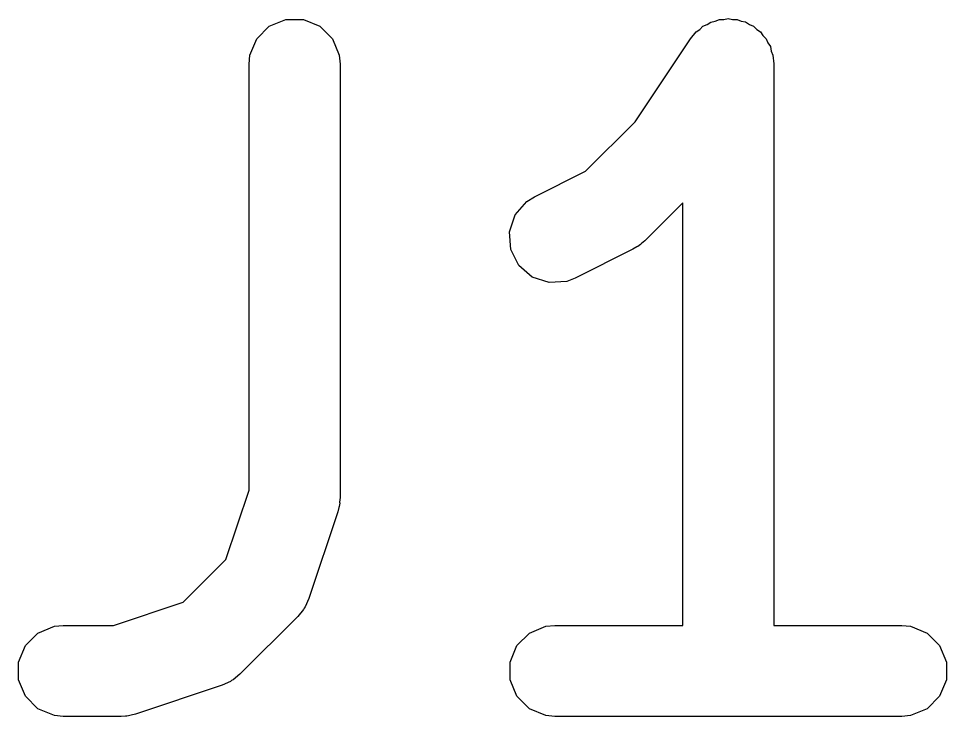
# Model space of a CAD drawing. Extents: x -0.52 to 5.81, y -3.54 to 0.77.
# Drawn here: x 5.4416 to 5.5018, y -1.6287 to -1.5834 of the extents above; entities that cross this region are included whole.
import ezdxf

# ---------------------------------------------------------------- set-up
doc = ezdxf.new("R2010")
doc.units = 0
doc.header["$MEASUREMENT"] = 0
doc.layers.add('BLACK', color=7, linetype='CONTINUOUS')

msp = doc.modelspace()

# ---------------------------------------------------------------- linework, layer by layer
at = {"layer": 'BLACK', "linetype": 'CONTINUOUS'}
for p, q in [((5.45704, -1.58473), (5.457854, -1.583916)), ((5.457854, -1.583916), (5.458919, -1.583475)), ((5.458919, -1.583475), (5.460071, -1.583475)), ((5.460071, -1.583475), (5.461135, -1.583916)), ((5.461135, -1.583916), (5.46195, -1.58473)), ((5.485769, -1.584122), (5.485976, -1.583916)), ((5.485976, -1.583916), (5.486243, -1.583805)), ((5.486243, -1.583805), (5.486483, -1.583644)), ((5.486483, -1.583644), (5.48677, -1.583587)), ((5.48677, -1.583587), (5.48704, -1.583475)), ((5.48704, -1.583475), (5.487329, -1.583475)), ((5.487329, -1.583475), (5.487613, -1.583418)), ((5.487613, -1.583418), (5.4879, -1.583475)), ((5.4879, -1.583475), (5.488192, -1.583475)), ((5.488192, -1.583475), (5.48846, -1.583586)), ((5.48846, -1.583586), (5.488743, -1.583642)), ((5.488743, -1.583642), (5.488987, -1.583804)), ((5.488987, -1.583804), (5.489257, -1.583916)), ((5.489257, -1.583916), (5.489461, -1.58412)), ((5.485163, -1.584728), (5.485526, -1.584285)), ((5.485526, -1.584285), (5.485769, -1.584122)), ((5.489461, -1.58412), (5.489702, -1.584281)), ((5.489702, -1.584281), (5.489865, -1.584524)), ((5.489865, -1.584524), (5.490071, -1.58473)), ((5.456599, -1.585795), (5.45704, -1.58473)), ((5.46195, -1.58473), (5.462391, -1.585795)), ((5.481572, -1.590114), (5.485159, -1.584733)), ((5.485159, -1.584733), (5.485161, -1.584731)), ((5.485161, -1.58473), (5.485163, -1.584728)), ((5.485161, -1.584731), (5.485161, -1.58473)), ((5.490071, -1.58473), (5.490182, -1.584998)), ((5.490182, -1.584998), (5.490343, -1.585238)), ((5.456542, -1.586371), (5.456599, -1.585795)), ((5.462391, -1.585795), (5.462447, -1.586371)), ((5.490343, -1.585238), (5.4904, -1.585525)), ((5.4904, -1.585525), (5.490512, -1.585795)), ((5.490512, -1.585795), (5.490568, -1.586365)), ((5.456542, -1.614013), (5.456542, -1.586371)), ((5.462447, -1.586371), (5.462447, -1.614492)), ((5.490568, -1.586365), (5.490569, -1.586368)), ((5.490569, -1.586368), (5.490569, -1.586369)), ((5.490569, -1.586369), (5.490569, -1.586371)), ((5.490569, -1.586371), (5.490569, -1.622788)), ((5.478368, -1.593318), (5.481572, -1.590114)), ((5.475047, -1.594978), (5.478368, -1.593318)), ((5.473802, -1.596157), (5.474557, -1.595287)), ((5.474557, -1.595287), (5.475047, -1.594978)), ((5.484663, -1.595374), (5.482205, -1.597833)), ((5.484663, -1.622788), (5.484663, -1.595374)), ((5.473438, -1.59725), (5.473802, -1.596157)), ((5.47352, -1.598399), (5.473438, -1.59725)), ((5.482205, -1.597833), (5.481979, -1.598018)), ((5.474035, -1.59943), (5.47352, -1.598399)), ((5.481438, -1.598386), (5.477688, -1.60026)), ((5.481686, -1.59823), (5.481438, -1.598386)), ((5.481758, -1.5982), (5.481686, -1.59823)), ((5.481839, -1.598133), (5.481758, -1.5982)), ((5.481928, -1.598077), (5.481839, -1.598133)), ((5.481979, -1.598018), (5.481928, -1.598077)), ((5.474905, -1.600185), (5.474035, -1.59943)), ((5.475998, -1.600549), (5.474905, -1.600185)), ((5.477688, -1.60026), (5.477148, -1.600467)), ((5.477148, -1.600467), (5.475998, -1.600549)), ((5.455039, -1.618522), (5.456542, -1.614013)), ((5.462447, -1.614492), (5.462419, -1.614784)), ((5.462361, -1.61514), (5.462296, -1.615426)), ((5.462391, -1.615068), (5.462361, -1.61514)), ((5.462401, -1.614964), (5.462391, -1.615068)), ((5.462424, -1.614862), (5.462401, -1.614964)), ((5.462419, -1.614784), (5.462424, -1.614862)), ((5.462296, -1.615426), (5.460421, -1.62105)), ((5.452275, -1.621285), (5.455039, -1.618522)), ((5.447767, -1.622788), (5.452275, -1.621285)), ((5.460421, -1.62105), (5.460185, -1.621579)), ((5.460075, -1.621757), (5.459708, -1.622204)), ((5.460116, -1.621659), (5.460075, -1.621757)), ((5.460185, -1.621579), (5.460116, -1.621659)), ((5.459708, -1.622204), (5.455958, -1.625954)), ((5.442856, -1.623286), (5.443921, -1.622845)), ((5.443921, -1.622845), (5.444497, -1.622788)), ((5.444497, -1.622788), (5.447767, -1.622788)), ((5.474727, -1.623286), (5.475792, -1.622845)), ((5.475792, -1.622845), (5.476368, -1.622788)), ((5.476368, -1.622788), (5.484663, -1.622788)), ((5.490569, -1.622788), (5.498865, -1.622788)), ((5.498865, -1.622788), (5.499441, -1.622845)), ((5.499441, -1.622845), (5.500505, -1.623286)), ((5.442041, -1.6241), (5.442856, -1.623286)), ((5.473913, -1.6241), (5.474727, -1.623286)), ((5.500505, -1.623286), (5.50132, -1.6241)), ((5.441601, -1.625165), (5.442041, -1.6241)), ((5.473472, -1.625165), (5.473913, -1.6241)), ((5.50132, -1.6241), (5.501761, -1.625165)), ((5.441601, -1.626317), (5.441601, -1.625165)), ((5.473472, -1.626317), (5.473472, -1.625165)), ((5.501761, -1.625165), (5.501761, -1.626317)), ((5.455958, -1.625954), (5.455511, -1.626321)), ((5.442041, -1.627381), (5.441601, -1.626317)), ((5.454804, -1.626667), (5.44918, -1.628542)), ((5.455333, -1.626431), (5.454804, -1.626667)), ((5.455413, -1.626362), (5.455333, -1.626431)), ((5.455511, -1.626321), (5.455413, -1.626362)), ((5.473913, -1.627381), (5.473472, -1.626317)), ((5.501761, -1.626317), (5.50132, -1.627381)), ((5.442856, -1.628196), (5.442041, -1.627381)), ((5.474727, -1.628196), (5.473913, -1.627381)), ((5.50132, -1.627381), (5.500505, -1.628196)), ((5.443921, -1.628637), (5.442856, -1.628196)), ((5.475792, -1.628637), (5.474727, -1.628196)), ((5.500505, -1.628196), (5.499441, -1.628637)), ((5.444497, -1.628694), (5.443921, -1.628637)), ((5.448246, -1.628694), (5.444497, -1.628694)), ((5.448538, -1.628665), (5.448246, -1.628694)), ((5.448615, -1.62867), (5.448538, -1.628665)), ((5.448718, -1.628647), (5.448615, -1.62867)), ((5.448822, -1.628637), (5.448718, -1.628647)), ((5.448894, -1.628607), (5.448822, -1.628637)), ((5.44918, -1.628542), (5.448894, -1.628607)), ((5.476368, -1.628694), (5.475792, -1.628637)), ((5.498865, -1.628694), (5.476368, -1.628694)), ((5.499441, -1.628637), (5.498865, -1.628694))]:
    msp.add_line(p, q, dxfattribs=at)

doc.saveas('drawing.dxf')
